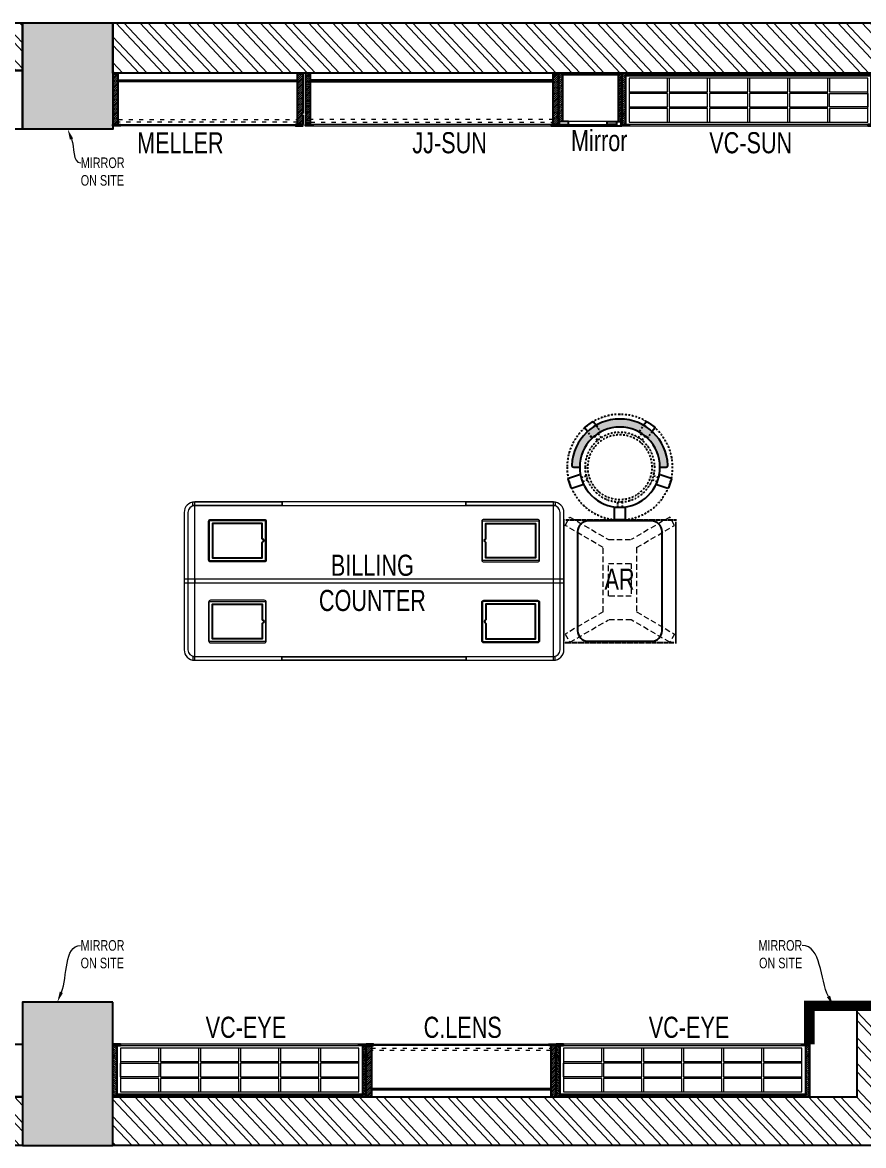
# Model space of a CAD drawing. Header units: feet. Extents: x 7066739 to 7090002, y -5586942 to -5581621.
# Drawn here: x 7079317 to 7083303, y -5586942 to -5581621 of the extents above; entities that cross this region are included whole.
import ezdxf
from ezdxf import colors
from ezdxf.entities.mleader import LeaderData, LeaderLine
from ezdxf.math import Vec2, Vec3

# ---------------------------------------------------------------- set-up
doc = ezdxf.new("R2010")
doc.units = ezdxf.units.FT
doc.header["$LTSCALE"] = 33
doc.header["$MEASUREMENT"] = 0
for name, pattern in [('ACAD_ISO03W100', [30, 12, -18]), ('DASHDOT2', [0.5, 0.25, -0.125, 0, -0.125]), ('DOT', [0.25, 0, -0.25]), ('HIDDEN2', [4.7624999999999975, 3.174999999999998, -1.587499999999999]), ('HIDDENX2', [0.75, 0.5, -0.25])]:
    doc.linetypes.add(name, pattern=pattern)
doc.layers.add('A-WALL', color=1, linetype='Continuous')
doc.layers.add('column', color=10, linetype='Continuous')
for name, color, linetype, lineweight in [('HATCH', 9, 'Continuous', 9), ('LENS-PARTITION', 21, 'Continuous', 25), ('LENS-TEXT', 31, 'Continuous', 5), ('LENS_DIMENSION', 193, 'Continuous', 0), ('LENS_TEXT', 31, 'Continuous', 5), ('LK-FF&E FLOOR', 1, 'Continuous', 9), ('LK-FF&E WALL', 1, 'Continuous', 9), ('LK-MIRROR', 133, 'Continuous', 13), ('LN-ELEVATION-1', 81, 'Continuous', 25), ('LN-ELEVATION-2', 103, 'Continuous', 20), ('LN-ELEVATION-3', 125, 'Continuous', 18), ('LN-ELEVATION-4', 145, 'Continuous', 13), ('LN-HATCH', 251, 'Continuous', 0), ('PLANO-TXT', 252, 'Continuous', 5)]:
    doc.layers.add(name, color=color, linetype=linetype, lineweight=lineweight)
doc.styles.add('LK TXT', font='GILC____.TTF', dxfattribs={"height": 100})
doc.styles.get("Standard").update_dxf_attribs({"font": 'GILC____.TTF'})
pattern_1 = [(45, (7858054.083674966, 3504049.203216764), (-4.490128060534575, 4.490128060534575), [])]
pattern_2 = [(45, (4209746.041545029, 1706864.740126446), (-4.490128060534575, 4.490128060534575), [])]
pattern_3 = [(45, (4210046.041545031, 1706864.740126446), (-4.490128060534575, 4.490128060534575), [])]
pattern_4 = [(45, (4208834.246730669, 1706614.740126447), (-4.490128060534575, 4.490128060534575), [])]
pattern_5 = [(45, (4209134.246730668, 1706614.740126447), (-4.490128060534575, 4.490128060534575), [])]

# ---------------------------------------------------------------- blocks, each defined once
blk = doc.blocks.new('A$Cb4ac870e')
at = {"layer": 'column'}
h = blk.add_hatch(color=8, dxfattribs=at)
h.dxf.hatch_style = 1
h.paths.add_polyline_path([(-5927.952112843282, 4888), (-6354.952112843283, 4888), (-6354.952112843283, 4338), (-5927.952112843282, 4338)])
h.paths.add_polyline_path([(-10255.95211284328, 4888), (-10684.95211284328, 4888), (-10684.95211284328, 4383), (-10255.95211284328, 4383)])
h.paths.add_polyline_path([(-16785.52432420291, 4888), (-17218.52432420291, 4888), (-17218.52432420291, 4332), (-16785.52432420291, 4332)])
h.paths.add_polyline_path([(-19473.52432420291, 257), (-19703.52432420291, 257), (-19703.52432420291, -432), (-19473.52432420291, -432)])
h.paths.add_polyline_path([(-16785.52432420291, 257), (-17218.52432420291, 257), (-17218.52432420291, -432), (-16785.52432420291, -432)])
h.paths.add_polyline_path([(-13294.52432420291, 257), (-13724.52432420291, 257), (-13724.52432420291, -432), (-13294.52432420291, -432)])
h.paths.add_polyline_path([(0, 458), (-454.9521128432825, 458), (-454.9521128432825, 0), (0, 0)])
h.paths.add_polyline_path([(-20164.52432420291, 59), (-20668.52432420291, 59), (-20668.52432420291, -432), (-20164.52432420291, -432)])
h.paths.add_polyline_path([(-20181.52432420291, 4377), (-20622.52432420291, 4377), (-20622.52432420291, 4888), (-20181.52432420291, 4888)])
h.paths.add_polyline_path([(-10255.95211284328, 248), (-10684.95211284328, 248), (-10684.95211284328, -432), (-10255.95211284328, -432)])
h.paths.add_polyline_path([(-13724.52432420291, 4888), (-13294.52432420291, 4888), (-13294.52432420291, 4371), (-13724.52432420291, 4371)])
h.paths.add_polyline_path([(-19703.52432420291, 4183), (-19703.52432420291, 4888), (-19473.52432420244, 4888), (-19473.52432420291, 4183)])
h.paths.add_polyline_path([(0, 4888), (-437.9521128432825, 4888), (-437.9521128432825, 4365), (0, 4365)])
at = {"layer": 'LN-HATCH'}
h = blk.add_hatch(dxfattribs=at)
h.set_pattern_fill('ANSI32', color=256, scale=222, angle=88.10999999999999)
h.set_pattern_definition([(133.11, (-3379912.135196781, 5464496.307277939), (-60.77608072651567, -56.89314995255626), []), (133.11, (-3379910.840886525, 5464535.530354766), (-60.77608072651567, -56.89314995255626), [])])
h.paths.add_polyline_path([(-20622.52432420291, 4659), (-22526.07278990932, 4659), (-22526.07278990932, 4889), (-20622.52432420291, 4889)])
h.paths.add_polyline_path([(-19703.52432420291, 4659), (-20181.52432420291, 4659), (-20181.52432420291, 4888), (-19703.52432420291, 4888)])
h.paths.add_polyline_path([(-17218.52432420291, 4659), (-19473.52432420244, 4659), (-19473.52432420244, 4888), (-17218.52432420291, 4888)])
h.paths.add_polyline_path([(-13724.52432420291, 4662), (-16785.52432420291, 4662), (-16785.52432420291, 4888), (-13724.52432420291, 4888)])
h.paths.add_polyline_path([(-10684.95211284328, 4662), (-13294.52432420291, 4662), (-13294.52432420291, 4888), (-10684.95211284328, 4888)])
h.paths.add_polyline_path([(-6354.952112843283, 4649), (-10255.95211284328, 4649), (-10255.95211284328, 4888), (-6354.952112843283, 4888)])
h.paths.add_polyline_path([(-437.9521128432825, 4658), (-5927.952112843282, 4658), (-5927.952112843282, 4888), (-437.9521128432825, 4888)])
h.paths.add_polyline_path([(-227.4760564216413, 458), (0, 458), (0, 4365), (-227.4760564216413, 4365)])
h.paths.add_polyline_path([(-10255.95211284328, -202), (-6728.952112843282, -202), (-6728.952112843282, 230), (-454.9521128432825, 230), (-454.9521128432825, 0), (-6498.952112842816, 0), (-6498.952112843283, -432), (-10255.95211284328, -432)])
h.paths.add_polyline_path([(-13294.52432420291, -202), (-10684.95211284328, -202), (-10684.95211284328, -432), (-13294.52432420291, -432)])
h.paths.add_polyline_path([(-16785.52432420291, -202), (-13724.52432420291, -202), (-13724.52432420291, -432), (-16785.52432420291, -432)])
h.paths.add_polyline_path([(-19473.52432420291, -202), (-17218.52432420291, -202), (-17218.52432420291, -432), (-19473.52432420291, -432)])
h.paths.add_polyline_path([(-20164.52432420291, -202), (-19703.52432420291, -202), (-19703.52432420291, -432), (-20164.52432420291, -432)])
h.paths.add_polyline_path([(-21695.52432420291, -190), (-20668.52432420291, -190), (-20668.52432420291, -432), (-21695.52432420291, -432)])
at = {"layer": 'A-WALL'}
for points in [[(-10684.95211284328, 4662), (-13294.52432420291, 4662), (-13294.52432420291, 4888), (-10684.95211284328, 4888)], [(-6354.952112843283, 4649), (-10255.95211284328, 4649), (-10255.95211284328, 4888), (-6354.952112843283, 4888)], [(-10255.95211284328, -202), (-6728.952112843282, -202), (-6728.952112843282, 230), (-454.9521128432825, 230), (-454.9521128432825, 0), (-6498.952112842816, 0), (-6498.952112843283, -432), (-10255.95211284328, -432)], [(-13294.52432420291, -202), (-10684.95211284328, -202), (-10684.95211284328, -432), (-13294.52432420291, -432)]]:
    blk.add_lwpolyline(points, close=True, dxfattribs=at)
at = {"layer": 'column'}
for points in [[(-10684.95211284328, 4888), (-10255.95211284328, 4888), (-10255.95211284328, 4383), (-10684.95211284328, 4383)], [(-10255.95211284328, 248), (-10684.95211284328, 248), (-10684.95211284328, -432), (-10255.95211284328, -432)]]:
    blk.add_lwpolyline(points, close=True, dxfattribs=at)
blk = doc.blocks.new('MIRROR')
at = {"layer": 'LN-HATCH', "ltscale": 0.5}
h = blk.add_hatch(dxfattribs=at)
h.set_pattern_fill('ANSI31', color=256, scale=2)
h.set_pattern_definition([(45, (4060433.741624544, 1708720.786904081), (-4.490128060534575, 4.490128060534575), [])])
h.paths.add_polyline_path([(212.944788963403, 101.3407590774622), (230.944788963403, 101.3407590774622), (230.944788963403, -127.6592409225377), (212.944788963403, -127.6592409225377)])
h.paths.add_polyline_path([(230.944788963403, 95.34075907746227), (494.9447889634027, 95.34075907746227), (494.9447889634027, 101.3407590774622), (230.944788963403, 101.3407590774622)])
h.paths.add_polyline_path([(512.9447889634027, 101.3407590774622), (494.9447889634027, 101.3407590774622), (494.9447889634027, -127.6592409225377), (512.9447889634027, -127.6592409225377)])
at = {"layer": 'Defpoints'}
blk.add_lwpolyline([(512.9447889634027, 101.3407590774622), (212.944788963403, 101.3407590774622), (212.944788963403, -148.6592409225377), (512.9447889634027, -148.6592409225377)], close=True, dxfattribs=at)
at = {"layer": 'LN-ELEVATION-1'}
for points in [[(212.944788963403, 101.3407590774622), (230.944788963403, 101.3407590774622), (230.944788963403, -127.6592409225377), (212.944788963403, -127.6592409225377)], [(230.944788963403, 95.34075907746227), (494.9447889634027, 95.34075907746227), (494.9447889634027, 101.3407590774622), (230.944788963403, 101.3407590774622)], [(512.9447889634027, 101.3407590774622), (494.9447889634027, 101.3407590774622), (494.9447889634027, -127.6592409225377), (512.9447889634027, -127.6592409225377)], [(259.944788963403, -141.6592409225377), (259.944788963403, -127.6592409225377), (214.944788963403, -127.6592409225377), (214.944788963403, -148.6592409225377), (223.944788963403, -148.6592409225377), (223.944788963403, -147.1592409225377), (216.444788963403, -147.1592409225377), (216.444788963403, -141.6592409225377)], [(442.944788963403, -141.6592409225377), (442.944788963403, -127.6592409225377), (487.9447889634028, -127.6592409225377), (487.9447889634028, -148.6592409225377), (478.9447889634026, -148.6592409225377), (478.9447889634026, -147.1592409225377), (486.4447889634027, -147.1592409225377), (486.4447889634027, -141.6592409225377)], [(504.944788963403, -148.6592409225377), (504.944788963403, -147.1592409225377), (509.444788963403, -147.1592409225377), (509.444788963403, -129.1592409225377), (487.9447889634028, -129.1592409225377), (487.9447889634028, -127.6592409225377), (510.9447889634028, -127.6592409225377), (510.9447889634028, -148.6592409225377)]]:
    blk.add_lwpolyline(points, close=True, dxfattribs=at)
at = {"layer": 'LN-ELEVATION-2', "color": 4, "lineweight": 0}
blk.add_lwpolyline([(216.444788963403, -141.6592409225377), (486.4447889634027, -141.6592409225377), (486.4447889634027, -147.1592409225377), (216.444788963403, -147.1592409225377)], close=True, dxfattribs=at)
at = {"layer": 'LN-ELEVATION-2'}
blk.add_lwpolyline([(259.944788963403, -141.6592409225377), (442.944788963403, -141.6592409225377), (442.944788963403, -127.6592409225377), (259.944788963403, -127.6592409225377)], close=True, dxfattribs=at)
at = {"layer": 'LN-ELEVATION-4', "ltscale": 0.5}
blk.add_line((478.9447889634026, -148.6592409225377), (223.944788963403, -148.6592409225377), dxfattribs=at)
blk = doc.blocks.new('JJ SH 1200')
at = {"layer": 'LN-HATCH', "ltscale": 0.5}
h = blk.add_hatch(dxfattribs=at)
h.set_pattern_fill('ANSI31', color=256, scale=2)
h.set_pattern_definition([(45, (4097187.330767878, 1708800.267299229), (-4.490128060534575, 4.490128060534575), [])])
h.paths.add_polyline_path([(792.0591651862488, 220), (792.0591651862488, 30), (786.0591651862486, 30), (786.0591651862486, 20), (792.0591651862488, 20), (792.0591651862488, -24), (767.0591651862488, -24), (767.0591651862488, 220)])
h.paths.add_polyline_path([(-382.9408348137513, 180), (767.0591651862488, 180), (767.0591651862488, 186), (-382.9408348137513, 186)])
h.paths.add_polyline_path([(757.0591651862486, -24), (757.0591651862486, -30), (792.0591651862488, -30), (792.0591651862488, -24)])
h.paths.add_polyline_path([(-407.9408348137512, 220), (-407.9408348137512, 30), (-401.9408348137512, 30), (-401.9408348137512, 20), (-407.9408348137512, 20), (-407.9408348137512, -24), (-382.9408348137513, -24), (-382.9408348137513, 220)])
h.paths.add_polyline_path([(-372.9408348137513, -24), (-372.9408348137513, -30), (-407.9408348137512, -30), (-407.9408348137512, -24)])
at = {"layer": 'LN-ELEVATION-1', "ltscale": 0.5}
for points in [[(-407.9408348137512, 220), (-407.9408348137512, 30), (-401.9408348137512, 30), (-401.9408348137512, 20), (-407.9408348137512, 20), (-407.9408348137512, -24), (-382.9408348137513, -24), (-382.9408348137513, 220)], [(792.0591651862488, 220), (792.0591651862488, 30), (786.0591651862486, 30), (786.0591651862486, 20), (792.0591651862488, 20), (792.0591651862488, -24), (767.0591651862488, -24), (767.0591651862488, 220)], [(-382.9408348137513, 180), (767.0591651862488, 180), (767.0591651862488, 186), (-382.9408348137513, 186)], [(-372.9408348137513, -24), (-372.9408348137513, -30), (-407.9408348137512, -30), (-407.9408348137512, -24)], [(757.0591651862486, -24), (757.0591651862486, -30), (792.0591651862488, -30), (792.0591651862488, -24)]]:
    blk.add_lwpolyline(points, close=True, dxfattribs=at)
at = {"layer": 'LN-ELEVATION-3', "ltscale": 0.5}
for p, q in [((767.0591651862488, 220), (-382.9408348137513, 220)), ((757.0591651862486, -24), (-372.9408348137513, -24)), ((-372.9408348137513, -30), (757.0591651862486, -30))]:
    blk.add_line(p, q, dxfattribs=at)
at = {"layer": 'LN-ELEVATION-4', "linetype": 'ACAD_ISO03W100', "ltscale": 0.05}
blk.add_lwpolyline([(767.0591651862488, 0), (-382.9408348137513, 0), (-382.9408348137513, -12), (767.0591651862488, -12)], close=True, dxfattribs=at)
blk = doc.blocks.new('VC HD 1200')
at = {"layer": 'LN-HATCH', "ltscale": 0.5}
h = blk.add_hatch(dxfattribs=at)
h.set_pattern_fill('ANSI31', color=256, scale=2)
h.set_pattern_definition([(45, (3760859.752907088, 1795248.935917533), (-4.490128060534575, 4.490128060534575), [])])
h.paths.add_polyline_path([(-1200, 250), (-1200, 60), (-1194, 60), (-1194, 50), (-1200, 50), (-1200, 6), (-1182, 6), (-1182, 250)])
h = blk.add_hatch(dxfattribs=at)
h.set_pattern_fill('ANSI31', color=256, scale=2)
h.set_pattern_definition(pattern_1)
h.paths.add_polyline_path([(0, 250), (0, 60), (-6, 60), (-6, 50), (0, 50), (0, 6), (-18, 6), (-18, 250)])
h = blk.add_hatch(dxfattribs=at)
h.set_pattern_fill('ANSI31', color=256, scale=2)
h.set_pattern_definition([(45, (7858047.083674965, 3504049.203216764), (-4.490128060534575, 4.490128060534575), [])])
h.paths.add_polyline_path([(-1165, 6), (-1165, 0), (-1200, 0), (-1200, 6)])
h = blk.add_hatch(dxfattribs=at)
h.set_pattern_fill('ANSI31', color=256, scale=2)
h.set_pattern_definition(pattern_1)
h.paths.add_polyline_path([(-28, 6), (-28, 0), (0, 0), (0, 6)])
at = {"layer": 'LN-ELEVATION-1', "ltscale": 0.5}
for points in [[(-1200, 250), (-1200, 60), (-1194, 60), (-1194, 50), (-1200, 50), (-1200, 6), (-1182, 6), (-1182, 250)], [(-18, 238), (-1182, 238), (-1182, 244), (-18, 244)], [(0, 250), (0, 60), (-6, 60), (-6, 50), (0, 50), (0, 6), (-18, 6), (-18, 250)], [(-1165, 6), (-1165, 0), (-1200, 0), (-1200, 6)], [(-35, 6), (-35, 0), (0, 0), (0, 6)]]:
    blk.add_lwpolyline(points, close=True, dxfattribs=at)
at = {"layer": 'LN-ELEVATION-3', "ltscale": 0.5}
for p, q in [((-1182, 250), (-18, 250)), ((-1165, 6), (-35, 6)), ((-35, 0), (-1165, 0))]:
    blk.add_line(p, q, dxfattribs=at)
for points in [[(-1165.000000000465, 226), (-35, 226), (-35, 18), (-1165.000000000465, 18)], [(-1165.000000000465, 226), (-983.3333333334886, 226), (-983.3333333334886, 162), (-1165.000000000465, 162)], [(-975.3333333334886, 226), (-793.6666666665112, 226), (-793.6666666665112, 162), (-975.3333333334886, 162)], [(-785.6666666665112, 226), (-603.9999999995342, 226), (-603.9999999995342, 162), (-785.6666666665112, 162)], [(-595.9999999995342, 226), (-414.3333333325572, 226), (-414.3333333325572, 162), (-595.9999999995342, 162)], [(-406.3333333325572, 226), (-224.6666666655801, 226), (-224.6666666655801, 162), (-406.3333333325572, 162)], [(-216.6666666655801, 226), (-34.99999999860302, 226), (-34.99999999860302, 162), (-216.6666666655801, 162)], [(-1165.000000000465, 90), (-983.3333333334886, 90), (-983.3333333334886, 154), (-1165.000000000465, 154)], [(-975.3333333334886, 154), (-793.6666666665112, 154), (-793.6666666665112, 90), (-975.3333333334886, 90)], [(-785.6666666665112, 154), (-603.9999999995342, 154), (-603.9999999995342, 90), (-785.6666666665112, 90)], [(-595.9999999995342, 154), (-414.3333333325572, 154), (-414.3333333325572, 90), (-595.9999999995342, 90)], [(-406.3333333325572, 154), (-224.6666666655801, 154), (-224.6666666655801, 90), (-406.3333333325572, 90)], [(-216.6666666655801, 154), (-34.99999999860302, 154), (-34.99999999860302, 90), (-216.6666666655801, 90)], [(-1165.000000000465, 82), (-983.3333333334886, 82), (-983.3333333334886, 18), (-1165.000000000465, 18)], [(-975.3333333334886, 82), (-793.6666666665112, 82), (-793.6666666665112, 18), (-975.3333333334886, 18)], [(-785.6666666665112, 82), (-603.9999999995342, 82), (-603.9999999995342, 18), (-785.6666666665112, 18)], [(-595.9999999995342, 82), (-414.3333333325572, 82), (-414.3333333325572, 18), (-595.9999999995342, 18)], [(-406.3333333325572, 82), (-224.6666666655801, 82), (-224.6666666655801, 18), (-406.3333333325572, 18)], [(-216.6666666655801, 82), (-34.99999999860302, 82), (-34.99999999860302, 18), (-216.6666666655801, 18)]]:
    blk.add_lwpolyline(points, close=True, dxfattribs=at)
blk = doc.blocks.new('I-PAD Frame')
at = {"color": 3, "linetype": 'Continuous'}
blk.add_lwpolyline([(357868.7410323084, -232321.1361381283), (358122.7410323085, -232321.1361381283, 0.4142135623713902), (358132.7410323086, -232311.1361381283), (358132.7410323086, -232129.1361381283, 0.4142135623713902), (358122.7410323085, -232119.1361381283), (357868.7410323084, -232119.1361381283, 0.4142135623713902), (357858.7410323085, -232129.1361381283), (357858.7410323085, -232311.1361381283, 0.4142135623713902)], format="xyb", close=True, dxfattribs=at)
at = {"color": 3, "linetype": 'Continuous', "lineweight": 25}
blk.add_lwpolyline([(358113.2410323085, -232229.6755301424), (358113.2410323085, -232302.1361381283), (357878.2410323086, -232302.1361381283), (357878.2410323086, -232138.1361381283), (358113.2410323085, -232138.1361381283), (358113.2410323085, -232210.5967461141, 0.3275382217372251), (358114.6410323081, -232212.5046245168, -0.733799385757267), (358114.6410323086, -232227.7676517396, 0.3275382217372252)], format="xyb", close=True, dxfattribs=at)
blk = doc.blocks.new('Billing Counter 1800')
at = {"color": 5, "linetype": 'HIDDENX2', "ltscale": 0.025}
for p, q in [((-849.9999978118577, -374.9978339364752), (-850.0000002956948, 375)), ((849.9999976539983, -374.9978339364752), (850.0000001378356, 375))]:
    blk.add_line(p, q, dxfattribs=at)
at = {"color": 0, "linetype": 'Continuous'}
for p, q in [((850, 375), (-850, 375)), ((900, -325), (900, 325)), ((-850, -375), (850, -375))]:
    blk.add_line(p, q, dxfattribs=at)
at = {"color": 2, "linetype": 'Continuous'}
blk.add_line((849, -375), (849.9999976539983, -374.9978339364752), dxfattribs=at)
at = {"color": 2, "linetype": 'HIDDENX2', "ltscale": 0.025}
for points in [[(-857.9999984272289, 375), (-437.4115580061916, 375), (-437.4115580851212, 358), (-857.9999985061586, 358)], [(435.3333326776046, 375), (-435.2551077436656, 375), (-435.2551076647359, 358), (435.3333327565342, 358)], [(437.3333327565342, 375), (857.9217731775715, 375), (857.9217730986419, 358), (437.3333326776046, 358)], [(-857.9999984272289, -375), (-437.4115580061916, -375), (-437.4115580851212, -358), (-857.9999985061586, -358)], [(435.3333326776046, -375), (-435.2551077436656, -375), (-435.2551076647359, -358), (435.3333327563014, -358)], [(437.3333327563013, -375), (857.9217731775715, -375), (857.9217730986419, -358), (437.3333326776046, -358)]]:
    blk.add_lwpolyline(points, close=True, dxfattribs=at)
at = {"color": 5, "linetype": 'Continuous'}
for points in [[(-780.9166655030566, 97.25000000000001), (-513.9166655030567, 97.25000000000001), (-513.9166655030567, 286.25), (-780.9166655030566, 286.25)], [(780.9166655030566, 97.25000000000001), (513.9166655030567, 97.25000000000001), (513.9166655030567, 286.25), (780.9166655030566, 286.25)], [(-780.9166655030566, -97.25000000000001), (-513.9166655030567, -97.25000000000001), (-513.9166655030567, -286.25), (-780.9166655030566, -286.25)], [(780.9166655030566, -97.25000000000001), (513.9166655030567, -97.25000000000001), (513.9166655030567, -286.25), (780.9166655030566, -286.25)]]:
    blk.add_lwpolyline(points, close=True, dxfattribs=at)
at = {"color": 5, "linetype": 'HIDDENX2', "ltscale": 0.025}
blk.add_lwpolyline([(850, 8.5), (-850, 8.5), (-850, -8.5), (850, -8.5)], close=True, dxfattribs=at)
at = {"color": 0, "linetype": 'Continuous'}
for centre, radius, start, end in [((-850, 325), 50.0000000000291, 90, 180), ((849.999999999767, 325), 50.00000000005822, 0, 90), ((849.999999999767, -325), 50.0000000000291, 270, 0)]:
    blk.add_arc(centre, radius, start, end, dxfattribs=at)
at = {"layer": 'LN-ELEVATION-2'}
blk.add_line((-900, 325), (-900, -325), dxfattribs=at)
for points in [[(850, 375), (-850, 375, 0.4142135623725836), (-900, 325), (-900, -325, 0.4142135623725836), (-850, -375), (850, -375, 0.4142135623725837), (900, -325), (900, 325, 0.4142135623725836)], [(850, 357), (-850, 357, 0.4142135623730951), (-882, 325), (-882, -325, 0.4142135623730951), (-850, -357), (850, -357, 0.4142135623730951), (882, -325), (882, 325, 0.4142135623730951)]]:
    blk.add_lwpolyline(points, format="xyb", close=True, dxfattribs=at)
blk.add_lwpolyline([(-900, -8.5), (900, -8.5), (900, 8.5), (-900, 8.5)], close=True, dxfattribs=at)
blk.add_arc((-850, -325), 50.00000000005822, 180, 270, dxfattribs=at)
at = {"color": 2, "linetype": 'Continuous', "xscale": -1, "rotation": 180}
blk.add_blockref('I-PAD Frame', (-358643.1576978308, -232028.3861380983), dxfattribs=at)
at = {"color": 2, "linetype": 'Continuous', "rotation": 180}
blk.add_blockref('I-PAD Frame', (358643.1576977922, -232028.3861381579), dxfattribs=at)
at = {"color": 2, "linetype": 'Continuous'}
blk.add_blockref('I-PAD Frame', (-358643.1576978113, 232028.3861381281), dxfattribs=at)
at = {"color": 2, "linetype": 'Continuous', "xscale": -1}
blk.add_blockref('I-PAD Frame', (358643.1576978117, 232028.3861381281), dxfattribs=at)
at = {"layer": 'LENS-TEXT', "color": 0, "linetype": 'Continuous', "ltscale": 3, "insert": (-7.865375894587486, -8.871815700083971), "char_height": 100, "attachment_point": 5, "style": 'LK TXT'}
blk.add_mtext_dynamic_manual_height_columns('BILLING COUNTER', width=353.0555573365615, gutter_width=0.5, heights=[0], dxfattribs=at)
blk = doc.blocks.new('AR')
at = {"layer": 'LN-ELEVATION-2', "linetype": 'DOT', "lineweight": 25}
blk.add_lwpolyline([(0, 13.41378593863919), (530, 13.41378593863919), (530, 593.4137859386392), (0, 593.4137859386392)], close=True, dxfattribs=at)
at = {"layer": 'LN-ELEVATION-2', "lineweight": 25}
blk.add_lwpolyline([(465, 68.22063546301797), (465, 538.2206354630179, 0.4142135623730951), (415, 588.2206354630177), (115, 588.2206354630177, 0.4142135623730951), (65, 538.2206354630179), (65, 68.22063546301797, 0.4142135623730951), (115, 18.22063546301797), (415, 18.22063546301797, 0.4142135623730951)], format="xyb", close=True, dxfattribs=at)
at = {"layer": 'LN-ELEVATION-4', "linetype": 'HIDDEN2', "ltscale": 0.25}
for points in [[(185.8456009030342, 448.8780772723258), (5.888936847448348, 554.0078910568263), (28.48512306064368, 593.350836840691), (211.0874861851335, 486.6754184374586)], [(344.154399111867, 448.8780772762837), (524.1110631600021, 554.0078910947777), (501.5148769393563, 593.3508368753828), (318.9125138223171, 486.6754184374586)], [(211.0874861851335, 486.6754184376913), (318.9125138223171, 486.6754184376913)], [(185.8456009030342, 144.472759603057), (185.8456009030342, 448.8780772723258)], [(344.154399111867, 448.8780772762837), (344.154399111867, 144.4727595990989)], [(185.8456009030342, 144.472759603057), (5.888936847448348, 39.34294581855647), (28.48512306064368, 3.46917659e-08), (211.0874861851335, 106.6754184379242)], [(318.9125138223171, 106.6754184376914), (211.0874861851335, 106.6754184376914)], [(344.154399111867, 144.4727595990989), (524.1110631600021, 39.34294578060508), (501.5148769393563, 0), (318.9125138223171, 106.6754184379242)]]:
    blk.add_lwpolyline(points, dxfattribs=at)
blk.add_lwpolyline([(210.8456009030342, 373.9866790841333), (319.154399111867, 373.9866790841333), (319.154399111867, 219.3641577917151), (210.8456009030342, 219.3641577917151)], close=True, dxfattribs=at)
blk = doc.blocks.new('CLENS 900')
at = {"layer": 'LN-HATCH', "ltscale": 0.5}
h = blk.add_hatch(dxfattribs=at)
h.set_pattern_fill('ANSI31', color=256, scale=50)
h.set_pattern_definition([(45, (911.7948143622632, 249.9999999999854), (-4.419417382415921, 4.419417382415921), [])])
h.paths.add_polyline_path([(0, 250), (0, 60), (6, 60), (6, 50), (0, 50), (0, 6), (25, 6), (25, 250)])
h = blk.add_hatch(dxfattribs=at)
h.set_pattern_fill('ANSI31', color=256, scale=2)
h.set_pattern_definition(pattern_3)
h.paths.add_polyline_path([(875.0000000000146, 209.9999999999854), (25, 210), (25, 216), (875.0000000000146, 215.9999999999854)])
h = blk.add_hatch(dxfattribs=at)
h.set_pattern_fill('ANSI31', color=256, scale=2)
h.set_pattern_definition(pattern_2)
h.paths.add_polyline_path([(900, 250), (900, 60), (894, 60), (894, 50), (900, 50), (900, 6), (875, 6), (875, 250)])
h = blk.add_hatch(dxfattribs=at)
h.set_pattern_fill('ANSI31', color=256, scale=2)
h.set_pattern_definition(pattern_3)
h.paths.add_polyline_path([(35, 6), (35, 0), (0, 0), (0, 6)])
h = blk.add_hatch(dxfattribs=at)
h.set_pattern_fill('ANSI31', color=256, scale=2)
h.set_pattern_definition(pattern_2)
h.paths.add_polyline_path([(865, 6), (865, 0), (900, 0), (900, 6)])
at = {"layer": 'LN-ELEVATION-1', "ltscale": 0.5}
for points in [[(0, 250), (0, 60), (6, 60), (6, 50), (0, 50), (0, 6), (25, 6), (25, 250)], [(875, 210), (25, 210), (25, 216), (875, 216)], [(900, 250), (900, 60), (894, 60), (894, 50), (900, 50), (900, 6), (875, 6), (875, 250)], [(35, 6), (35, 0), (0, 0), (0, 6)], [(865, 6), (865, 0), (900, 0), (900, 6)]]:
    blk.add_lwpolyline(points, close=True, dxfattribs=at)
at = {"layer": 'LN-ELEVATION-3', "ltscale": 0.5}
for p, q in [((25, 250), (875, 250)), ((35, 6), (865, 6)), ((865, 0), (35, 0))]:
    blk.add_line(p, q, dxfattribs=at)
at = {"layer": 'LN-ELEVATION-4', "linetype": 'ACAD_ISO03W100', "ltscale": 0.05}
blk.add_lwpolyline([(25, 30), (875, 30), (875, 18), (25, 18)], close=True, dxfattribs=at)
blk = doc.blocks.new('JJ SH 900')
at = {"layer": 'LN-HATCH', "ltscale": 0.5}
h = blk.add_hatch(dxfattribs=at)
h.set_pattern_fill('ANSI31', color=256, scale=50)
h.set_pattern_definition([(45, (0, 0), (-4.419417382415921, 4.419417382415921), [])])
h.paths.add_polyline_path([(-911.7948143622632, 1.45519e-11), (-911.7948143622632, -189.9999999999854), (-905.7948143622637, -189.9999999999854), (-905.7948143622637, -199.9999999999854), (-911.7948143622632, -199.9999999999854), (-911.7948143622632, -243.9999999999855), (-886.7948143622632, -243.9999999999855), (-886.7948143622632, 1.45519e-11)])
h = blk.add_hatch(dxfattribs=at)
h.set_pattern_fill('ANSI31', color=256, scale=2)
h.set_pattern_definition(pattern_4)
h.paths.add_polyline_path([(-11.79481436226342, 1.45519e-11), (-11.79481436226342, -189.9999999999854), (-17.79481436226342, -189.9999999999854), (-17.79481436226342, -199.9999999999854), (-11.79481436226342, -199.9999999999854), (-11.79481436226342, -243.9999999999855), (-36.79481436226343, -243.9999999999855), (-36.79481436226343, 1.45519e-11)])
h = blk.add_hatch(dxfattribs=at)
h.set_pattern_fill('ANSI31', color=256, scale=2)
h.set_pattern_definition(pattern_5)
h.paths.add_polyline_path([(-36.79481436224887, -40), (-886.7948143622632, -39.99999999998546), (-886.7948143622632, -33.99999999998545), (-36.79481436224887, -34)])
h = blk.add_hatch(dxfattribs=at)
h.set_pattern_fill('ANSI31', color=256, scale=2)
h.set_pattern_definition(pattern_5)
h.paths.add_polyline_path([(-876.7948143622632, -243.9999999999855), (-876.7948143622632, -249.9999999999854), (-911.7948143622632, -249.9999999999854), (-911.7948143622632, -243.9999999999855)])
h = blk.add_hatch(dxfattribs=at)
h.set_pattern_fill('ANSI31', color=256, scale=2)
h.set_pattern_definition(pattern_4)
h.paths.add_polyline_path([(-46.79481436226342, -243.9999999999855), (-46.79481436226342, -249.9999999999854), (-11.79481436226342, -249.9999999999854), (-11.79481436226342, -243.9999999999855)])
at = {"layer": 'LN-ELEVATION-1', "ltscale": 0.5}
for points in [[(-911.7948143622632, 1.45519e-11), (-911.7948143622632, -189.9999999999854), (-905.7948143622637, -189.9999999999854), (-905.7948143622637, -199.9999999999854), (-911.7948143622632, -199.9999999999854), (-911.7948143622632, -243.9999999999855), (-886.7948143622632, -243.9999999999855), (-886.7948143622632, 1.45519e-11)], [(-11.79481436226342, 1.45519e-11), (-11.79481436226342, -189.9999999999854), (-17.79481436226342, -189.9999999999854), (-17.79481436226342, -199.9999999999854), (-11.79481436226342, -199.9999999999854), (-11.79481436226342, -243.9999999999855), (-36.79481436226343, -243.9999999999855), (-36.79481436226343, 1.45519e-11)], [(-36.79481436226343, -39.99999999998546), (-886.7948143622632, -39.99999999998546), (-886.7948143622632, -33.99999999998545), (-36.79481436226343, -33.99999999998545)], [(-876.7948143622632, -243.9999999999855), (-876.7948143622632, -249.9999999999854), (-911.7948143622632, -249.9999999999854), (-911.7948143622632, -243.9999999999855)], [(-46.79481436226342, -243.9999999999855), (-46.79481436226342, -249.9999999999854), (-11.79481436226342, -249.9999999999854), (-11.79481436226342, -243.9999999999855)]]:
    blk.add_lwpolyline(points, close=True, dxfattribs=at)
at = {"layer": 'LN-ELEVATION-3', "ltscale": 0.5}
for p, q in [((-886.7948143622632, 1.45519e-11), (-36.79481436226343, 1.45519e-11)), ((-876.7948143622632, -243.9999999999855), (-46.79481436226342, -243.9999999999855)), ((-46.79481436226342, -249.9999999999854), (-876.7948143622632, -249.9999999999854))]:
    blk.add_line(p, q, dxfattribs=at)
at = {"layer": 'LN-ELEVATION-4', "linetype": 'ACAD_ISO03W100', "ltscale": 0.05}
blk.add_lwpolyline([(-886.7948143622632, -219.9999999999854), (-36.79481436226343, -219.9999999999854), (-36.79481436226343, -231.9999999999855), (-886.7948143622632, -231.9999999999855)], close=True, dxfattribs=at)
blk = doc.blocks.new('DR STOOL')
at = {"layer": 'HATCH'}
h = blk.add_hatch(dxfattribs=at)
h.set_pattern_fill('ANSI36', color=250, angle=-90.00000000000001)
h.set_pattern_definition([(315, (-227.8099174643867, 917.3997257252777), (6.173926083235043, -1.683798022700468), [7.9375, -1.587499999999999, 0, -1.587499999999999])])
edge = h.paths.add_edge_path()
edge.add_line((-190.0000000041909, 4.511094e-10), (-218.6899174675346, 4.511094e-10))
edge.add_arc((-218.6899174670689, 9.120000000388245), 9.119999999940092, 177.6119845363388, 269.9999999996136, ccw=False)
edge.add_arc((-1.8626451e-09, 3.565219e-10), 228.000000002257, 2.3880154632688004, 177.6119845367313, ccw=False)
edge.add_arc((218.6899174633436, 9.120000000497384), 9.120000000051716, -90.00000000034493, 2.3880154629299, ccw=False)
edge.add_line((218.6899174633436, 4.511094e-10), (190, 4.511094e-10))
edge.add_arc((-1.8626451e-09, 4.511094e-10), 190.000000001979, -1.27e-14, 180)
at = {"layer": 'LN-ELEVATION-1', "color": 1, "ltscale": 100}
for p, q in [((-128.6221585394814, 215.4841044476634), (-165.2704676063731, 189.0243927398114)), ((-124.7228340068832, 214.8545704018979), (-128.6221585394814, 215.4841044476634)), ((-112.6981821293011, 198.1996966340157), (-124.7228340068832, 214.8545704018979)), ((124.7553772013634, 214.9803744515593), (112.5488144652918, 198.2845540212292)), ((128.7014972954057, 215.5933048763618), (124.7553772013634, 214.9803744515593)), ((128.7014972954057, 215.5933048763618), (124.7553772013634, 214.9803744515593)), ((165.1911288509145, 188.915192311113), (128.7014972954057, 215.5933048763618)), ((165.1911288509145, 188.915192311113), (128.7014972954057, 215.5933048763618)), ((-165.2704676063731, 189.0243927398114), (-165.9069543029182, 185.0820035930228)), ((-165.9069543029182, 185.0820035930228), (-153.8003208162263, 168.3135803133482)), ((153.6734594982117, 168.4294150282658), (165.7973639420234, 185.0121775862135)), ((165.7973639420234, 185.0121775862135), (165.1911288509145, 188.915192311113)), ((165.7973639420234, 185.0121775862135), (165.1911288509145, 188.915192311113)), ((-242.9550312487409, -52.24013893969095), (-244.7482102331705, -55.75945052818861)), ((-191.2928382232785, -35.45407700946089), (-242.9550312487409, -52.24013893969095)), ((-187.9259491492994, -37.1695928365807), (-191.2928382232785, -35.45407700946089)), ((-184.1424400564283, -48.81403796559607), (-187.9259491492994, -37.1695928365807)), ((188.0651108901948, -36.96233201187715), (184.0504167033359, -49.19388854173303)), ((191.3981811110861, -35.27656588272658), (188.0651108901948, -36.96233201187715)), ((243.0100176925771, -52.21682526778022), (191.3981811110861, -35.27656588272658)), ((244.8123673382215, -55.78040257930116), (243.0100176925771, -52.21682526778022)), ((-244.7482102331705, -55.75945052818861), (-230.7800458371639, -98.74904560100549)), ((-230.7800458371639, -98.74904560100549), (-227.2218665438704, -100.5620286722478)), ((-227.2218665438704, -100.5620286722478), (-175.5596735184081, -83.7759667420105)), ((-173.8639617776498, -80.4479453730819), (-177.8421125086024, -68.2044548037811)), ((-175.5596735184081, -83.7759667420105), (-173.8639617776498, -80.4479453730819)), ((177.6922140880488, -68.56540505095472), (173.8739495249465, -80.1985000452405)), ((173.8739495249465, -80.1985000452405), (175.5794035866856, -83.5704969359358)), ((175.5794035866856, -83.5704969359358), (227.1912401677109, -100.5107563209894)), ((227.1912401677109, -100.5107563209894), (230.715890809428, -98.7280946081737)), ((230.715890809428, -98.7280946081737), (244.8123673382215, -55.78040257930116)), ((-22.72193054761737, -190.2142363802995), (-25.39390889601782, -192.886214728569)), ((-25.39390889601782, -192.886214728569), (-25.39390889601782, -247.2070584567482)), ((-10.47823652112856, -190.2142363802995), (-22.72193054761737, -190.2142363802995)), ((22.78362171910703, -190.2142363802995), (9.910054048988968, -190.2142363802995)), ((25.42475448176265, -192.8553691428751), (22.78362171910703, -190.2142363802995)), ((25.42475448176265, -247.1762128710543), (25.42475448176265, -192.8553691428751)), ((-25.39390889601782, -247.2070584567482), (-22.60096735274419, -250)), ((-22.60096735274419, -250), (22.60096735274419, -250)), ((22.60096735274419, -250), (25.42475448176265, -247.1762128710543))]:
    blk.add_line(p, q, dxfattribs=at)
at = {"layer": 'LN-ELEVATION-1', "linetype": 'DASHDOT2'}
for p, q in [((-153.8003208162263, 168.3135803133482), (-134.1093360339291, 141.0403694751003)), ((-92.92521573789418, 170.8129362839827), (-112.6981821293011, 198.1996966340157)), ((-103.4542870586738, 159.9154408004979), (-93.52748446213081, 167.0824927485227)), ((-88.15393704269081, 139.4771787207864), (-103.4542870586738, 159.9154408004979)), ((-93.52748446213081, 167.0824927485227), (-92.92521573789418, 170.8129362839827)), ((103.6608748426661, 159.8406005539291), (88.19885099539533, 139.4487815762331)), ((112.5488144652918, 198.2845540212292), (92.69529851106927, 171.1294289919315)), ((92.69529851106927, 171.1294289919315), (93.26858203159645, 167.4385604566923)), ((93.26858203159645, 167.4385604566923), (103.6608748426661, 159.8406005539291)), ((133.7372852512635, 141.1612321265929), (153.6734594982117, 168.4294150282658)), ((-134.1093360339291, 141.0403694751003), (-130.4219571123831, 140.4450534014686)), ((-130.4219571123831, 140.4450534014686), (-119.9844727469608, 147.9808124662595)), ((-119.9844727469608, 147.9808124662595), (-105.3687285655178, 126.9741353208374)), ((105.4096150295809, 126.94019481352), (120.1194891873747, 147.8074627162714)), ((120.1194891873747, 147.8074627162714), (130.0033113472163, 140.5812532722048)), ((130.0033113472163, 140.5812532722048), (133.7372852512635, 141.1612321265929)), ((-159.954806596972, -40.49024384317454), (-184.1424400564283, -48.81403796559607)), ((184.0504167033359, -49.19388854173303), (159.8786162491887, -40.79004861696012)), ((-177.8421125086024, -68.2044548037811), (-153.4148110738024, -60.73628028803068)), ((153.3006618716754, -61.02382378749462), (177.6922140880488, -68.56540505095472)), ((-10.92024635523557, -164.6382343793375), (-10.47823652112856, -190.2142363802995)), ((9.910054048988968, -190.2142363802995), (10.35584833659231, -164.674698740353))]:
    blk.add_line(p, q, dxfattribs=at)
at = {"layer": 'LN-ELEVATION-1', "color": 1, "ltscale": 100}
blk.add_lwpolyline([(-190.0000000023283, 0), (-218.6899174656719, 0, -0.4264743413925903), (-227.8019973598421, 9.5, -0.959166304662544), (227.8019973593764, 9.5, -0.4264743413925903), (218.6899174647406, 0), (190.0000000013969, 0)], format="xyb", dxfattribs=at)
at = {"layer": 'LN-ELEVATION-1', "linetype": 'DASHDOT2'}
for radius in [250, 165, 153]:
    blk.add_circle((0, 0), radius, dxfattribs=at)
at = {"layer": 'LN-ELEVATION-1', "color": 1, "ltscale": 100}
blk.add_circle((0, 0), 190, dxfattribs=at)

msp = doc.modelspace()

# ---------------------------------------------------------------- linework, layer by layer
at = {"layer": 'LENS-PARTITION'}
for points in [[(7079212.327159357, -5581848.35050635), (7079317.113265036, -5581848.35050635), (7079317.113265036, -5582127.350506349), (7079212.327159357, -5582127.350506349)], [(7083273.113265037, -5586280.350506349), (7083046.113265037, -5586280.350506349), (7083046.113265037, -5586712.35050635), (7083273.113265037, -5586712.35050635)], [(7079212.327159357, -5586462.35050635), (7079317.113265036, -5586462.35050635), (7079317.113265036, -5586712.35050635), (7079212.327159357, -5586712.35050635)]]:
    msp.add_lwpolyline(points, close=True, dxfattribs=at)
at = {"layer": 'LK-MIRROR', "linetype": 'ACAD_ISO03W100', "ltscale": 0.05, "const_width": 50}
msp.add_lwpolyline([(7083897.113265037, -5586280.350506349), (7083046.113265037, -5586280.350506349), (7083046.113265037, -5586462.35050635)], dxfattribs=at)

# ---------------------------------------------------------------- block references
at = {"layer": 'LENS_DIMENSION'}
msp.add_blockref('A$Cb4ac870e', (7090002.06537788, -5586510.350506349), dxfattribs=at)
at = {"layer": 'LK-FF&E FLOOR', "xscale": -1}
msp.add_blockref('DR STOOL', (7082148.235824486, -5583728.226672718), dxfattribs=at)
at = {"layer": 'LK-FF&E FLOOR'}
msp.add_blockref('Billing Counter 1800', (7080983.235824486, -5584268.226672717), dxfattribs=at)
at = {"layer": 'LK-FF&E FLOOR', "rotation": 180}
msp.add_blockref('AR', (7082413.235824486, -5583964.812886779), dxfattribs=at)
at = {"layer": 'LK-FF&E WALL'}
for name, p in [('JJ SH 900', (7080657.908079399, -5581861.35050635)), ('JJ SH 1200', (7081065.848914213, -5582081.350506349)), ('MIRROR', (7081644.963290435, -5581962.691265426))]:
    msp.add_blockref(name, p, dxfattribs=at)
at = {"layer": 'LK-FF&E WALL', "xscale": -1}
msp.add_blockref('VC HD 1200', (7082157.908079399, -5582111.35050635), dxfattribs=at)
at = {"layer": 'LK-FF&E WALL', "xscale": -1, "rotation": 180}
for p in [(7080946.113265037, -5586462.35050635), (7083046.113265037, -5586462.35050635)]:
    msp.add_blockref('VC HD 1200', p, dxfattribs=at)
at = {"layer": 'LK-FF&E WALL', "rotation": 180}
msp.add_blockref('CLENS 900', (7081846.113265036, -5586462.35050635), dxfattribs=at)

# ---------------------------------------------------------------- texts
at = {"layer": 'LENS-TEXT', "color": 0, "linetype": 'Continuous', "ltscale": 3, "insert": (7082146.578787581, -5584258.742228661), "char_height": 100, "attachment_point": 5, "style": 'LK TXT'}
msp.add_mtext_dynamic_manual_height_columns('AR', width=237.4408088319178, gutter_width=12.5, heights=[0], dxfattribs=at)
at = {"layer": 'LENS_TEXT', "linetype": 'Continuous', "ltscale": 3, "insert": (7082050.419465762, -5582181.578704023), "char_height": 100, "width": 324.4738372093023, "attachment_point": 5, "style": 'LK TXT'}
msp.add_mtext('{\\C7;Mirror}', dxfattribs=at)
at = {"layer": 'PLANO-TXT', "linetype": 'Continuous', "ltscale": 3, "char_height": 100, "attachment_point": 5, "style": 'LK TXT'}
for s, insert, width in [('MELLER', (7080065.271066391, -5582191.85050635), 149.546511627907), ('JJ-SUN', (7081341.271066392, -5582191.85050635), 149.546511627907), ('VC-SUN', (7082768.271066392, -5582191.85050635), 149.546511627907), ('VC-EYE', (7080375.97625203, -5586382.833064488), 244.6773255813953), ('C.LENS', (7081403.47625203, -5586382.833064488), 244.6773255813953), ('VC-EYE', (7082475.976252029, -5586382.833064488), 244.6773255813953)]:
    msp.add_mtext(s, dxfattribs=dict(at, insert=insert, width=width))

# ---------------------------------------------------------------- leaders
at = {"layer": 'LENS-TEXT', "color": 7}
ml = msp.add_multileader_mtext('Standard', dxfattribs=at)
ml.set_content('\\pxql,t3;{\\C0;MIRROR ON SITE}', color=1)
ml.set_leader_properties(color=256, linetype='ByLayer', lineweight=-1)
ml.build(insert=Vec2(0, 0))
ml.multileader.update_dxf_attribs({"leader_type": 2, "dogleg_length": 0.36, "arrow_head_size": 50})
ctx = ml.context
ctx.base_point, ctx.char_height, ctx.arrow_head_size, ctx.landing_gap_size, ctx.plane_origin, ctx.plane_x_axis, ctx.plane_y_axis = Vec3(7079593.13758924, -5582286.463393947), 50, 50, 0.09, Vec3(7080432.197216739, -5581823.871442074), Vec3(1, 1.5866e-12), Vec3(-1.5866e-12, 1)
notes = []
notes.append((ctx, [(1, (1, 1, 0), (7079592.77758924, -5582286.463393947), (1, 1.5866e-12), 0.36, [(0, [(7079531.613265037, -5582127.350506349)], 0, [])])]))
ctx.mtext.insert, ctx.mtext.text_direction, ctx.mtext.rotation, ctx.mtext.width, ctx.mtext.flow_direction = Vec3(7079593.227589239, -5582261.136359063), Vec3(1, 1.5866e-12), 1.5866e-12, 237.2605896616587, 5
ml = msp.add_multileader_mtext('Standard', dxfattribs=at)
ml.set_content('\\pxql,t3;{\\C0;MIRROR ON SITE}', color=1)
ml.set_leader_properties(color=256, linetype='ByLayer', lineweight=-1)
ml.build(insert=Vec2(0, 0))
ml.multileader.update_dxf_attribs({"leader_type": 2, "dogleg_length": 0.36, "arrow_head_size": 50})
ctx = ml.context
ctx.base_point, ctx.char_height, ctx.arrow_head_size, ctx.landing_gap_size, ctx.plane_origin, ctx.plane_x_axis, ctx.plane_y_axis = Vec3(7079592.614026286, -5585994.463393947), 50, 50, 0.09, Vec3(7080431.673653785, -5585531.871442074), Vec3(1, 1.5866e-12), Vec3(-1.5866e-12, 1)
notes.append((ctx, [(1, (1, 1, 0), (7079592.254026286, -5585994.463393947), (1, 1.5866e-12), 0.36, [(0, [(7079482.56537788, -5586262.350506349)], 0, [])])]))
ctx.mtext.insert, ctx.mtext.text_direction, ctx.mtext.rotation, ctx.mtext.width, ctx.mtext.flow_direction = Vec3(7079592.704026286, -5585969.136359063), Vec3(1, 1.5866e-12), 1.5866e-12, 237.2605896616587, 5
ml = msp.add_multileader_mtext('Standard', dxfattribs=at)
ml.set_content('\\pxqr,t3;{\\C0;MIRROR ON SITE}', color=1)
ml.set_leader_properties(color=256, linetype='ByLayer', lineweight=-1)
ml.build(insert=Vec2(0, 0))
ml.multileader.update_dxf_attribs({"leader_type": 2, "dogleg_length": 0.36, "arrow_head_size": 50})
ctx = ml.context
ctx.base_point, ctx.char_height, ctx.arrow_head_size, ctx.landing_gap_size, ctx.plane_origin, ctx.plane_x_axis, ctx.plane_y_axis = Vec3(7082846.114026284, -5585994.463393947), 50, 50, 0.09, Vec3(7083685.173653785, -5585531.871442074), Vec3(1, 1.5866e-12), Vec3(-1.5866e-12, 1)
ctx.text_align_type = 2
notes.append((ctx, [(0, (1, 1, 0), (7083013.187456518, -5585994.463393947), (-1, -1.5866e-12), 0.36, [(0, [(7083159.613265037, -5586280.350506349)], 0, [])])]))
ctx.mtext.insert, ctx.mtext.text_direction, ctx.mtext.rotation, ctx.mtext.width, ctx.mtext.alignment, ctx.mtext.flow_direction = Vec3(7083012.737456519, -5585969.136359063), Vec3(1, 1.5866e-12), 1.5866e-12, 237.2605896616587, 3, 5
for ctx, leaders in notes:
    for number, flags, end, landing, length, lines in leaders:
        leader = LeaderData()
        leader.index, (leader.has_last_leader_line, leader.has_dogleg_vector, leader.attachment_direction) = number, flags
        leader.last_leader_point, leader.dogleg_vector, leader.dogleg_length = Vec3(end), Vec3(landing), length
        for number, points, colour, breaks in lines:
            line = LeaderLine()
            line.index, line.vertices, line.color, line.breaks = number, Vec3.list(points), colors.encode_raw_color(colour), breaks
            leader.lines.append(line)
        ctx.leaders.append(leader)

doc.saveas('drawing.dxf')
